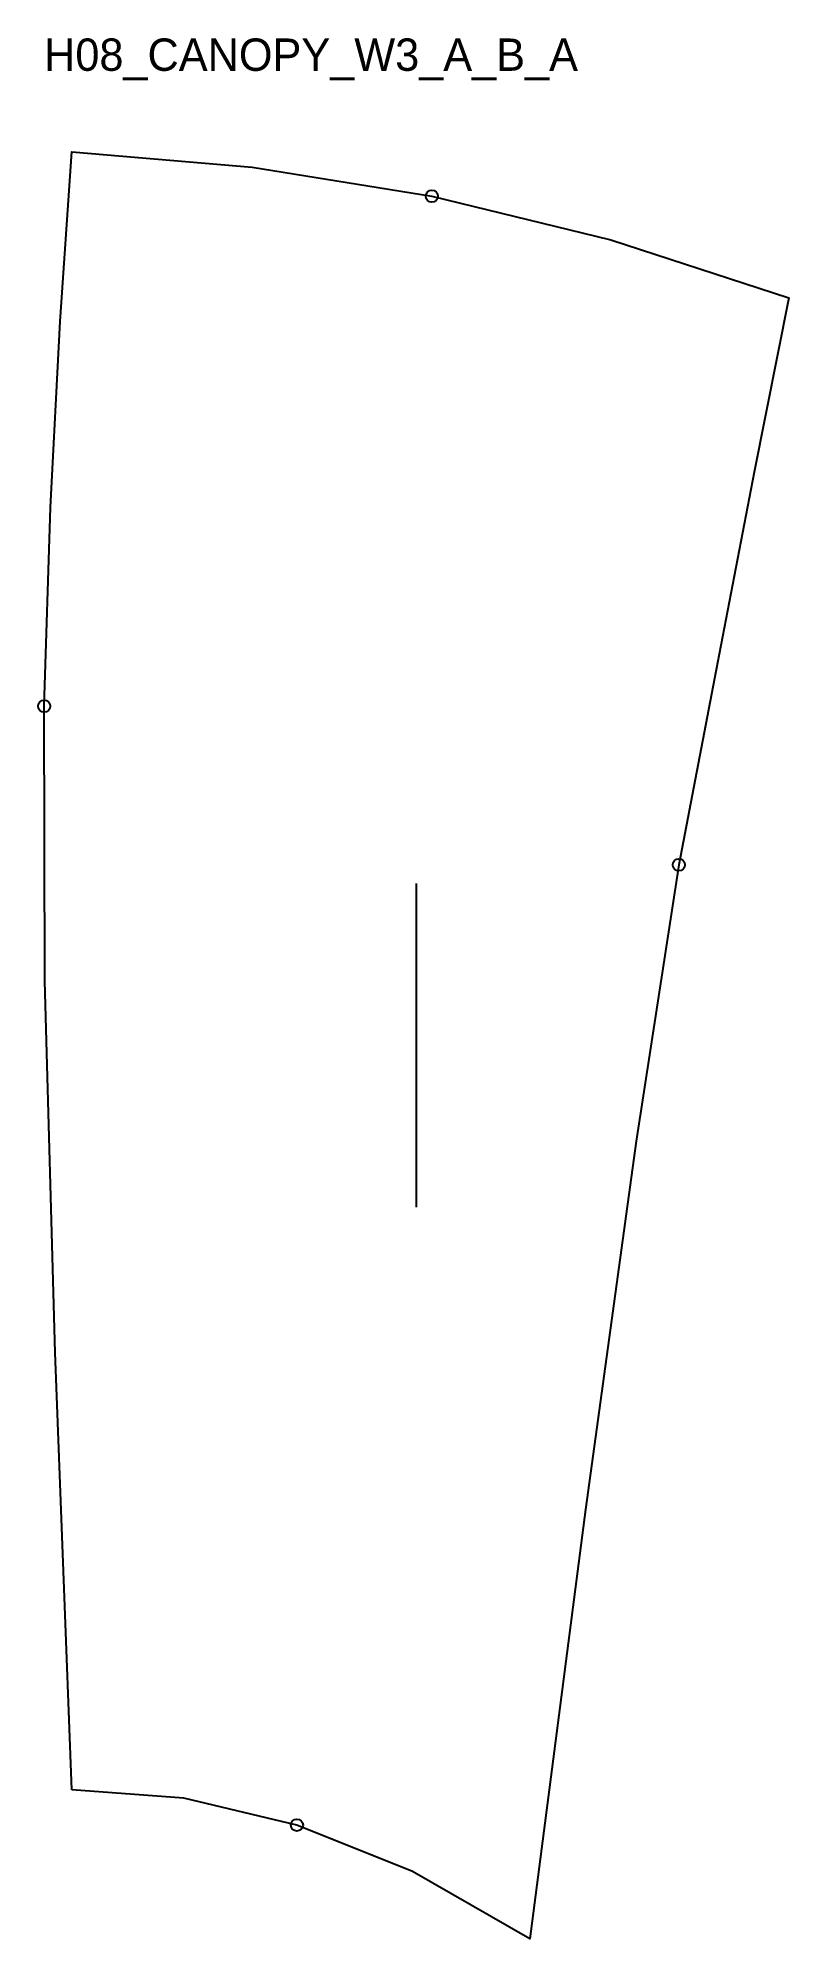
# Model space of a CAD drawing. Header units: millimetres. Extents: x -8 to 177, y -37 to 433.
import ezdxf

# ---------------------------------------------------------------- set-up
doc = ezdxf.new("R2010")
doc.units = ezdxf.units.MM
for name, color, linetype in [('CUT', 1, 'Continuous'), ('GRAIN', 3, 'Continuous'), ('ID', 7, 'Continuous'), ('NOTCH', 2, 'Continuous'), ('SEAM', 5, 'Continuous')]:
    doc.layers.add(name, color=color, linetype=linetype)

msp = doc.modelspace()

# ---------------------------------------------------------------- linework, layer by layer
at = {"layer": 'CUT'}
msp.add_lwpolyline([(0, 0), (-4.12, 108.23), (-6.72, 200.05), (-6.88, 268.05), (-5.27, 317.22), (-2.87, 363.18), (0, 405.19), (44.56, 401.4), (88.98, 394.21), (133.24, 383.41), (177.29, 369.06), (168.7, 325.94), (159.66, 278.78), (150.07, 228.81), (139.54, 160.47), (126.95, 69.36), (113.19, -36.86), (84.21, -20.16), (55.64, -8.69), (27.64, -2), (0, 0)], close=True, dxfattribs=at)
at = {"layer": 'GRAIN'}
msp.add_line((85.21, 144.16), (85.21, 224.16), dxfattribs=at)
at = {"layer": 'NOTCH'}
for centre in [(88.98, 394.21), (-6.88, 268.05), (150.07, 228.81), (55.64, -8.69)]:
    msp.add_circle(centre, 1.5, dxfattribs=at)
at = {"layer": 'SEAM'}
msp.add_lwpolyline([(0, 0), (-4.12, 108.23), (-6.72, 200.05), (-6.88, 268.05), (-5.27, 317.22), (-2.87, 363.18), (0, 405.19), (44.56, 401.4), (88.98, 394.21), (133.24, 383.41), (177.29, 369.06), (168.7, 325.94), (159.66, 278.78), (150.07, 228.81), (139.54, 160.47), (126.95, 69.36), (113.19, -36.86), (84.21, -20.16), (55.64, -8.69), (27.64, -2)], close=True, dxfattribs=at)

# ---------------------------------------------------------------- texts
at = {"layer": 'ID'}
msp.add_text('H08_CANOPY_W3_A_B_A', height=8, dxfattribs=at).set_placement((-6.88, 425.19))

doc.saveas('drawing.dxf')
